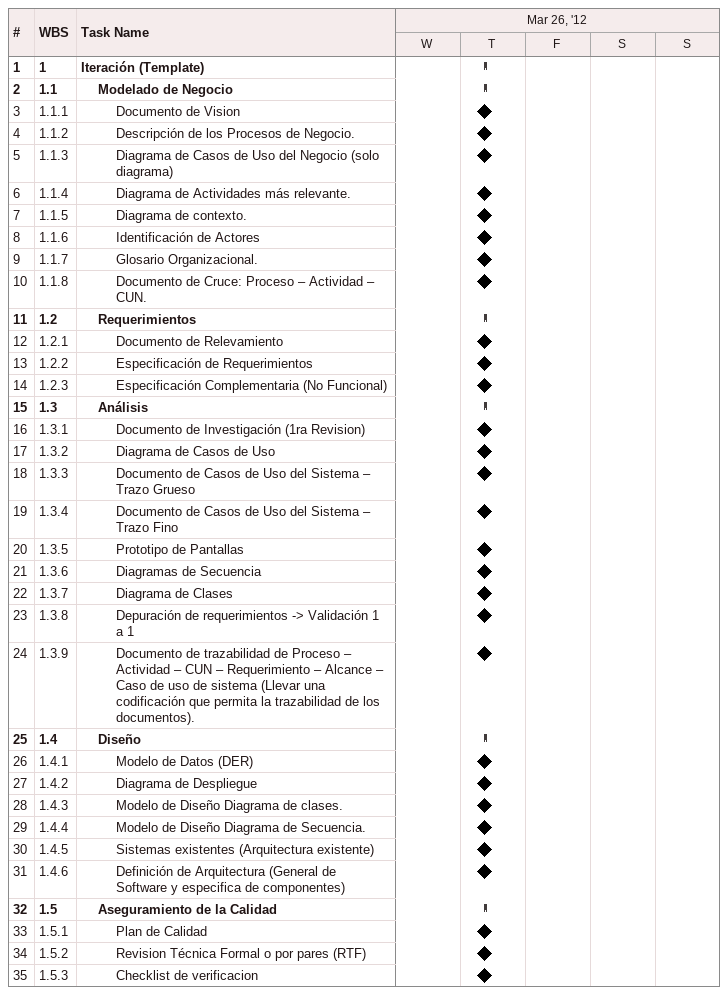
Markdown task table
| ID | WBS | Task | Start | Finish |
|---|---|---|---|---|
| 1 | 1 | **Iteración (Template)** | 2012-03-29 | 2012-03-29 |
| 2 | 1.1 | **Modelado de Negocio** | 2012-03-29 | 2012-03-29 |
| 3 | 1.1.1 | Documento de Vision (milestone) | 2012-03-29 | 2012-03-29 |
| 4 | 1.1.2 | Descripción de los Procesos de Negocio. (milestone) | 2012-03-29 | 2012-03-29 |
| 5 | 1.1.3 | Diagrama de Casos de Uso del Negocio (solo diagrama) (milestone) | 2012-03-29 | 2012-03-29 |
| 6 | 1.1.4 | Diagrama de Actividades más relevante. (milestone) | 2012-03-29 | 2012-03-29 |
| 7 | 1.1.5 | Diagrama de contexto. (milestone) | 2012-03-29 | 2012-03-29 |
| 8 | 1.1.6 | Identificación de Actores (milestone) | 2012-03-29 | 2012-03-29 |
| 9 | 1.1.7 | Glosario Organizacional. (milestone) | 2012-03-29 | 2012-03-29 |
| 10 | 1.1.8 | Documento de Cruce: Proceso – Actividad – CUN. (milestone) | 2012-03-29 | 2012-03-29 |
| 11 | 1.2 | **Requerimientos** | 2012-03-29 | 2012-03-29 |
| 12 | 1.2.1 | Documento de Relevamiento (milestone) | 2012-03-29 | 2012-03-29 |
| 13 | 1.2.2 | Especificación de Requerimientos (milestone) | 2012-03-29 | 2012-03-29 |
| 14 | 1.2.3 | Especificación Complementaria (No Funcional) (milestone) | 2012-03-29 | 2012-03-29 |
| 15 | 1.3 | **Análisis** | 2012-03-29 | 2012-03-29 |
| 16 | 1.3.1 | Documento de Investigación (1ra Revision) (milestone) | 2012-03-29 | 2012-03-29 |
| 17 | 1.3.2 | Diagrama de Casos de Uso (milestone) | 2012-03-29 | 2012-03-29 |
| 18 | 1.3.3 | Documento de Casos de Uso del Sistema – Trazo Grueso (milestone) | 2012-03-29 | 2012-03-29 |
| 19 | 1.3.4 | Documento de Casos de Uso del Sistema – Trazo Fino (milestone) | 2012-03-29 | 2012-03-29 |
| 20 | 1.3.5 | Prototipo de Pantallas (milestone) | 2012-03-29 | 2012-03-29 |
| 21 | 1.3.6 | Diagramas de Secuencia (milestone) | 2012-03-29 | 2012-03-29 |
| 22 | 1.3.7 | Diagrama de Clases (milestone) | 2012-03-29 | 2012-03-29 |
| 23 | 1.3.8 | Depuración de requerimientos -> Validación 1 a 1 (milestone) | 2012-03-29 | 2012-03-29 |
| 24 | 1.3.9 | Documento de trazabilidad de Proceso – Actividad – CUN – Requerimiento – Alcance – Caso de uso de sistema (Llevar una codificación que permita la trazabilidad de los documentos). (milestone) | 2012-03-29 | 2012-03-29 |
| 25 | 1.4 | **Diseño** | 2012-03-29 | 2012-03-29 |
| 26 | 1.4.1 | Modelo de Datos (DER) (milestone) | 2012-03-29 | 2012-03-29 |
| 27 | 1.4.2 | Diagrama de Despliegue (milestone) | 2012-03-29 | 2012-03-29 |
| 28 | 1.4.3 | Modelo de Diseño Diagrama de clases. (milestone) | 2012-03-29 | 2012-03-29 |
| 29 | 1.4.4 | Modelo de Diseño Diagrama de Secuencia. (milestone) | 2012-03-29 | 2012-03-29 |
| 30 | 1.4.5 | Sistemas existentes (Arquitectura existente) (milestone) | 2012-03-29 | 2012-03-29 |
| 31 | 1.4.6 | Definición de Arquitectura (General de Software y especifica de componentes) (milestone) | 2012-03-29 | 2012-03-29 |
| 32 | 1.5 | **Aseguramiento de la Calidad** | 2012-03-29 | 2012-03-29 |
| 33 | 1.5.1 | Plan de Calidad (milestone) | 2012-03-29 | 2012-03-29 |
| 34 | 1.5.2 | Revision Técnica Formal o por pares (RTF) (milestone) | 2012-03-29 | 2012-03-29 |
| 35 | 1.5.3 | Checklist de verificacion (milestone) | 2012-03-29 | 2012-03-29 |
